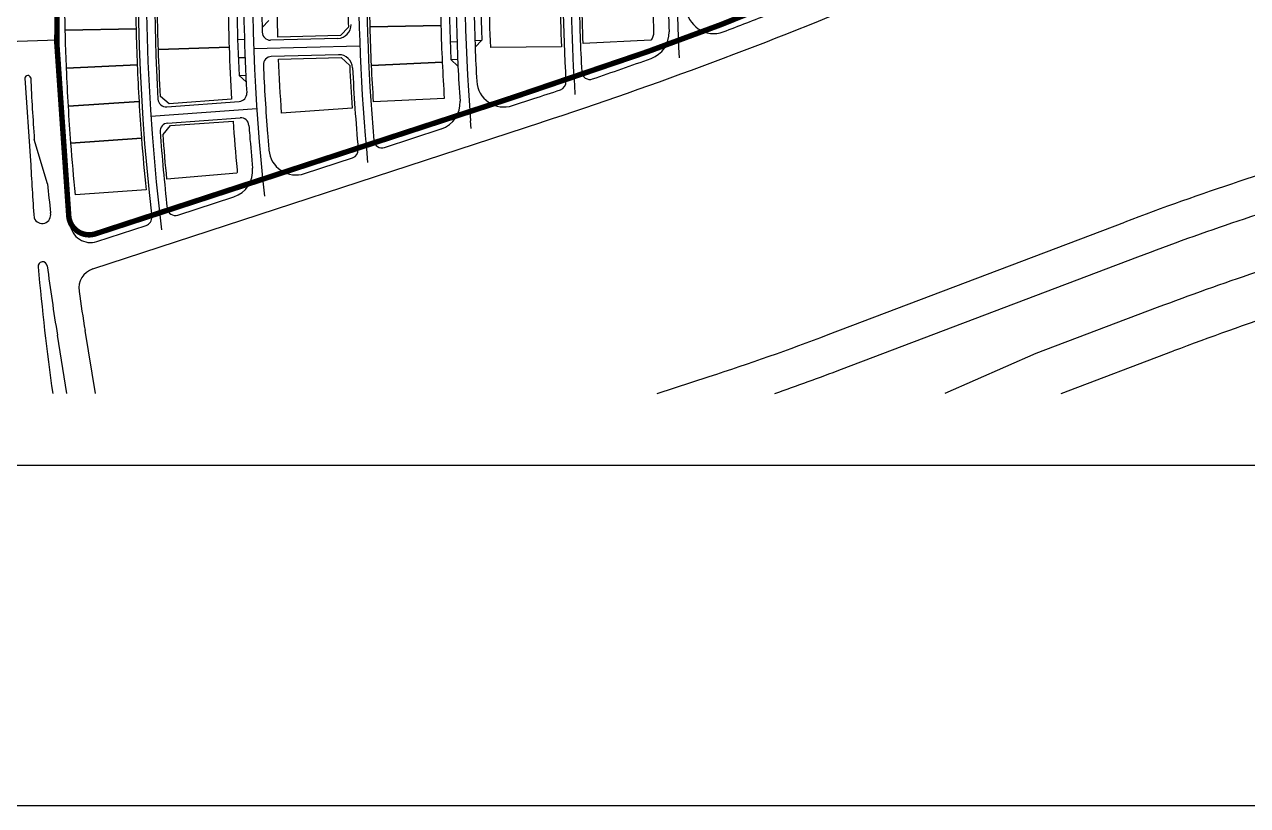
# Paper-space layout 'Layout1' of a CAD drawing. Extents: x 51 to 892, y -832 to -238.
# Drawn here: x 754.36 to 790.3, y -370.58 to -347.63 of the extents above; entities that cross this region are included whole.
import ezdxf

# ---------------------------------------------------------------- set-up
doc = ezdxf.new("R2010")
doc.units = 0
doc.header["$LTSCALE"] = 10
doc.header["$MEASUREMENT"] = 0
doc.linetypes.add('X-Base 100915$0$PHANTOMX2', pattern=[5, 2.5, -0.5, 0.5, -0.5, 0.5, -0.5])
for name, color, linetype in [('L-ANNO-KPLN', 254, 'Continuous'), ('L-ANNO-KPLN-SHET', 139, 'X-Base 100915$0$PHANTOMX2'), ('X-TTBL-Arch$0$A-FRAME$0$A-NOTES', 7, 'Continuous')]:
    doc.layers.add(name, color=color, linetype=linetype)

# ---------------------------------------------------------------- blocks, each defined once
blk = doc.blocks.new('X-TTBL-Arch$0$A-FRAME')
at = {"layer": 'X-TTBL-Arch$0$A-FRAME$0$A-NOTES', "color": 1}
for points in [[(735.534, -360.579), (878.534, -360.579)], [(735.534, -370.579), (878.534, -370.579)]]:
    blk.add_lwpolyline(points, dxfattribs=at)
blk = doc.blocks.new('X-TTBL-Arch')
blk.add_blockref('X-TTBL-Arch$0$A-FRAME', (0, 0))
blk = doc.blocks.new('masterplan')
at = {"layer": 'L-ANNO-KPLN'}
for p, q in [((407953.863, 2905846.468), (407953.668, 2905846.263)), ((407953.149, 2905845.909), (407952.949, 2905845.903)), ((407955.893, 2905845.945), (407953.917, 2905845.895)), ((407947.651, 2905845.892), (407937.425, 2905845.56)), ((407956.541, 2905845.722), (407953.422, 2905845.642)), ((407959.195, 2905845.846), (407959.394, 2905845.853)), ((407959.922, 2905845.884), (407960.122, 2905845.892)), ((407952.968, 2905845.382), (407953.167, 2905845.389)), ((407955.918, 2905845.466), (407953.939, 2905845.415)), ((407959.216, 2905845.324), (407959.415, 2905845.333)), ((407952.99, 2905844.86), (407953.19, 2905844.87)), ((407952.99, 2905844.86), (407953.2, 2905844.67)), ((407946.697, 2905844.779), (407946.863, 2905842.35)), ((407961.025, 2905843.971), (407961.658, 2905844.178)), ((407950.399, 2905843.661), (407953.511, 2905843.89)), ((407950.865, 2905843.936), (407952.996, 2905844.093)), ((407948.695, 2905839.174), (407961.885, 2905843.486)), ((407950.893, 2905843.457), (407953.024, 2905843.614)), ((407959.812, 2905843.297), (407959.794, 2905843.526)), ((407957.265, 2905842.742), (407958.936, 2905843.288)), ((407947.364, 2905841.675), (407946.974, 2905842.974)), ((407954.914, 2905841.973), (407956.329, 2905842.436)), ((407951.192, 2905840.756), (407952.84, 2905841.295)), ((407970.309, 2905837.244), (407979.022, 2905840.55)), ((407948.812, 2905839.978), (407950.26, 2905840.452)), ((407948.769, 2905835.513), (407948.466, 2905837.362)), ((407947.934, 2905835.513), (407947.653, 2905837.228)), ((407977.156, 2905835.513), (407980.458, 2905836.765)), ((407965.279, 2905835.513), (407966.809, 2905836.011))]:
    blk.add_line(p, q, dxfattribs=at)
for points in [[(407959.603, 2905857.737, -0.382376), (407960.166, 2905856.829, 0.004611), (407960.006, 2905855.879), (407959.78, 2905855.731, 0.017413), (407959.347, 2905852.104), (407959.53, 2905851.888, 0.008036), (407959.422, 2905850.211), (407959.213, 2905850.02, 0.02239), (407959.216, 2905845.324), (407959.425, 2905845.133)], [(407965.632, 2905855.967), (407961.658, 2905857.134, 0.448168), (407960.644, 2905856.502, 0.002808), (407960.549, 2905855.929), (407960.715, 2905855.7, 0.017591), (407960.278, 2905852.102), (407960.062, 2905851.919, 0.005606), (407959.981, 2905850.762), (407960.169, 2905850.552, 0.022619), (407960.122, 2905845.892), (407959.929, 2905845.685, 0.004844), (407959.978, 2905844.685, 0.491869), (407961.025, 2905843.971)], [(407966.163, 2905849.448, 0.000727), (407966.159, 2905849.316), (407966.352, 2905849.112, 0.005731), (407966.331, 2905848.074), (407966.13, 2905847.876, 0.005514), (407966.137, 2905846.873, 0.518865), (407967.22, 2905846.139)]]:
    blk.add_lwpolyline(points, format="xyb", dxfattribs=at)
at = {"layer": 'L-ANNO-KPLN', "flags": 128}
for points in [[(407966.155, 2905852.837), (407963.847, 2905853.514, 0.467204), (407963.031, 2905852.969, 0.044434), (407962.864, 2905844.3, 0.044434)], [(407968.733, 2905835.513, 0.006602), (407970.695, 2905836.227), (407970.695, 2905836.227), (407979.408, 2905839.533), (407979.408, 2905839.533, -0.019354), (407985.346, 2905841.526, -0.877513), (407985.794, 2905839.99, 0.019346), (407979.976, 2905838.037), (407976.412, 2905836.685), (407973.729, 2905835.513)]]:
    blk.add_lwpolyline(points, format="xyb", dxfattribs=at)
at = {"layer": 'L-ANNO-KPLN'}
for points in [[(407956.204, 2905846.273), (407955.971, 2905846.027), (407954.132, 2905845.98, -0.006105), (407954.107, 2905847.379), (407956.187, 2905847.413, 0.005148)], [(407958.924, 2905846.323), (407956.844, 2905846.288, -0.005011), (407956.827, 2905847.384), (407958.907, 2905847.403, 0.005173)], [(407965.173, 2905846.122, -0.177716), (407965.098, 2905845.897), (407963.103, 2905845.8, -0.006884), (407963.069, 2905847.136), (407963.306, 2905847.392), (407965.146, 2905847.517, 0.007514)], [(407949.963, 2905846.229), (407947.884, 2905846.186, -0.004402), (407947.867, 2905847.303), (407949.947, 2905847.327, 0.004476)], [(407962.428, 2905847.214, 0.007719), (407962.467, 2905845.699), (407960.386, 2905845.678, -0.007539), (407960.348, 2905847.22)], [(407952.7, 2905845.691), (407950.621, 2905845.618, -0.004583), (407950.594, 2905846.732), (407952.673, 2905846.771, 0.004609)], [(407958.963, 2905845.244), (407956.885, 2905845.15, -0.005202), (407956.844, 2905846.288), (407958.924, 2905846.323, 0.005175)], [(407949.998, 2905845.167), (407947.92, 2905845.068, -0.003559), (407947.889, 2905845.97, -0.000872), (407947.884, 2905846.186), (407949.963, 2905846.229, 0.004333)], [(407952.772, 2905844.157), (407950.937, 2905844.022), (407950.684, 2905844.244, -0.005637), (407950.621, 2905845.618), (407952.7, 2905845.691, 0.006536)], [(407956.244, 2905845.154, 0.005691), (407956.316, 2905843.896), (407954.241, 2905843.754, -0.006924), (407954.154, 2905845.34), (407955.994, 2905845.388)], [(407959.023, 2905844.18), (407956.945, 2905844.086, -0.004881), (407956.885, 2905845.15), (407958.963, 2905845.244, 0.005105)], [(407950.052, 2905844.088), (407947.976, 2905843.954, -0.004403), (407947.92, 2905845.068), (407949.998, 2905845.167, 0.0044)], [(407950.124, 2905843.011), (407948.049, 2905842.868, -0.004294), (407947.976, 2905843.954), (407950.052, 2905844.088, 0.004396)], [(407952.933, 2905842.088, -0.07496), (407952.928, 2905841.986), (407950.87, 2905841.812, -0.005413), (407950.757, 2905843.126), (407950.979, 2905843.383), (407952.814, 2905843.518, 0.006098)], [(407950.258, 2905841.5), (407948.183, 2905841.349, -0.005998), (407948.049, 2905842.868), (407950.124, 2905843.011, 0.006166)]]:
    blk.add_lwpolyline(points, format="xyb", close=True, dxfattribs=at)
for centre, radius, start, end in [((408011.006, 2905847.731), 63.398, 163.1389, 181.59789), ((408011.626, 2905847.699), 61.6, 165.16949, 186.51717), ((408011.626, 2905847.699), 61.36, 165.78982, 186.90541), ((408011.626, 2905847.699), 58.24, 169.45741, 186.29708), ((408011.626, 2905847.699), 61.12, 170.54643, 183.31746), ((408011.626, 2905847.699), 52, 168.8895, 184.6025), ((408011.626, 2905847.699), 54.88, 171.8568, 184.9647), ((408011.626, 2905847.699), 55.12, 172.4267, 185.6183), ((408011.626, 2905847.699), 45.76, 170.756, 182.9103), ((408011.626, 2905847.699), 49.12, 172.9143, 183.5265), ((408011.626, 2905847.699), 58.504, 175.95505, 183.28519), ((408011.626, 2905847.699), 58.704, 176.15093, 182.77129), ((408011.626, 2905847.699), 57.976, 176.39815, 181.41855), ((408011.625, 2905847.699), 51.735, 176.6051, 182.2311), ((408011.626, 2905847.699), 52.264, 177.2443, 182.8134), ((408011.626, 2905847.699), 46.024, 180.4429, 181.9442), ((407921.716, 2905966.351), 129.264, 288.10426, 292.82823), ((408011.626, 2905847.699), 48.64, 180.7385, 183.2183), ((407921.716, 2905966.351), 128.536, 290.73333, 291.39274), ((408011.626, 2905847.699), 57.976, 181.41855, 181.55239), ((407955.882, 2905846.345), 0.4, 271.465, 1.3911), ((408019.305, 2905848.388), 71.712, 181.93749, 186.32891), ((407953.911, 2905846.135), 0.24, 181.5524, 271.465), ((407964.829, 2905846.11), 0.8, 289.7254, 1.9442), ((407953.945, 2905845.175), 0.24, 91.465, 182.5051), ((407955.928, 2905845.066), 0.4, 2.7064, 91.465), ((407921.716, 2905966.351), 128.536, 288.91351, 289.72542), ((407946.783, 2905844.771), 0.086, 9.9571, 174.3668), ((408011.626, 2905847.699), 57.976, 182.50512, 184.50727), ((408011.626, 2905847.699), 55.36, 182.7064, 185.1955), ((408011.626, 2905847.699), 52.264, 182.8134, 182.8136), ((408011.626, 2905847.699), 52.264, 182.8136, 183.9443), ((407963.302, 2905844.981), 0.24, 183.2183, 288.9135), ((408011.626, 2905847.699), 64.824, 182.57544, 184.1793), ((407962.359, 2905844.663), 0.24, 288.469, 3.5265), ((407950.848, 2905844.176), 0.24, 183.3175, 274.2052), ((407952.978, 2905844.332), 0.24, 274.2052, 3.2852), ((407958.688, 2905844.049), 0.8, 288.1043, 3.9443), ((407921.716, 2905966.351), 128.536, 288.10426, 288.46899), ((407950.911, 2905843.218), 0.24, 94.2052, 184.221), ((407953.041, 2905843.374), 0.24, 4.2216, 94.2052), ((408011.626, 2905847.699), 58.504, 184.22157, 184.51155), ((408011.626, 2905847.699), 61.12, 184.22098, 186.33186), ((408011.626, 2905847.699), 58.504, 184.51155, 185.46047), ((408011.626, 2905847.699), 57.976, 184.50754, 184.98164), ((407954.666, 2905842.734), 0.8, 184.9816, 288.1043), ((407956.254, 2905842.664), 0.24, 288.1043, 5.1955), ((407957.191, 2905842.97), 0.24, 184.9647, 288.1043), ((408008.115, 2905763.859), 82.024, 105.80656, 110.7742), ((408024.338, 2905846.304), 77.576, 182.92199, 184.16454), ((407952.591, 2905842.055), 0.8, 288.1043, 5.4605), ((408011.626, 2905847.699), 64.544, 185.35526, 186.11345), ((407951.117, 2905840.984), 0.24, 186.3319, 288.1043), ((407947.203, 2905840.763), 0.254, 201.3013, 14.2057), ((407950.185, 2905840.68), 0.24, 288.1043, 6.5172), ((407948.626, 2905840.549), 0.6, 186.3289, 288.1043), ((407947.219, 2905839.25), 0.135, 7.4732, 187.4732), ((408024.338, 2905846.304), 77.576, 185.23029, 187.99638), ((408011.626, 2905847.699), 64.824, 187.47318, 189.29499), ((407948.882, 2905838.604), 0.6, 108.1043, 188.2476), ((408008.115, 2905763.859), 77.976, 105.73251, 110.7742), ((408011.626, 2905847.699), 64, 188.25015, 189.29499), ((407942.652, 2905910.151), 77.976, 288.04691, 290.77419)]:
    blk.add_arc(centre, radius, start, end, dxfattribs=at)
blk = doc.blocks.new('*U42')
at = {"layer": 'L-ANNO-KPLN-SHET', "transparency": 33554687, "const_width": 0.16}
blk.add_lwpolyline([(-3444.216, 26375.493), (-3448.091, 26374.259), (-3454.201, 26371.943), (-3460.487, 26369.41), (-3462.638, 26368.618), (-3466.676, 26367.246), (-3468.796, 26366.554), (-3478.863, 26363.268, -0.476063), (-3479.646, 26363.773, -0.10027), (-3477.341, 26389.082, 0.018406)], format="xyb", dxfattribs=at)
at = {"linetype": 'Continuous'}
blk.add_blockref('masterplan', (-411427.634, -2879476.938), dxfattribs=at)

psp = doc.layouts.get("Layout1")

# ---------------------------------------------------------------- block references
for name, p in [('X-TTBL-Arch', (0, 0)), ('*U42', (4235.308, -26717.052))]:
    psp.add_blockref(name, p)

doc.saveas('drawing.dxf')
